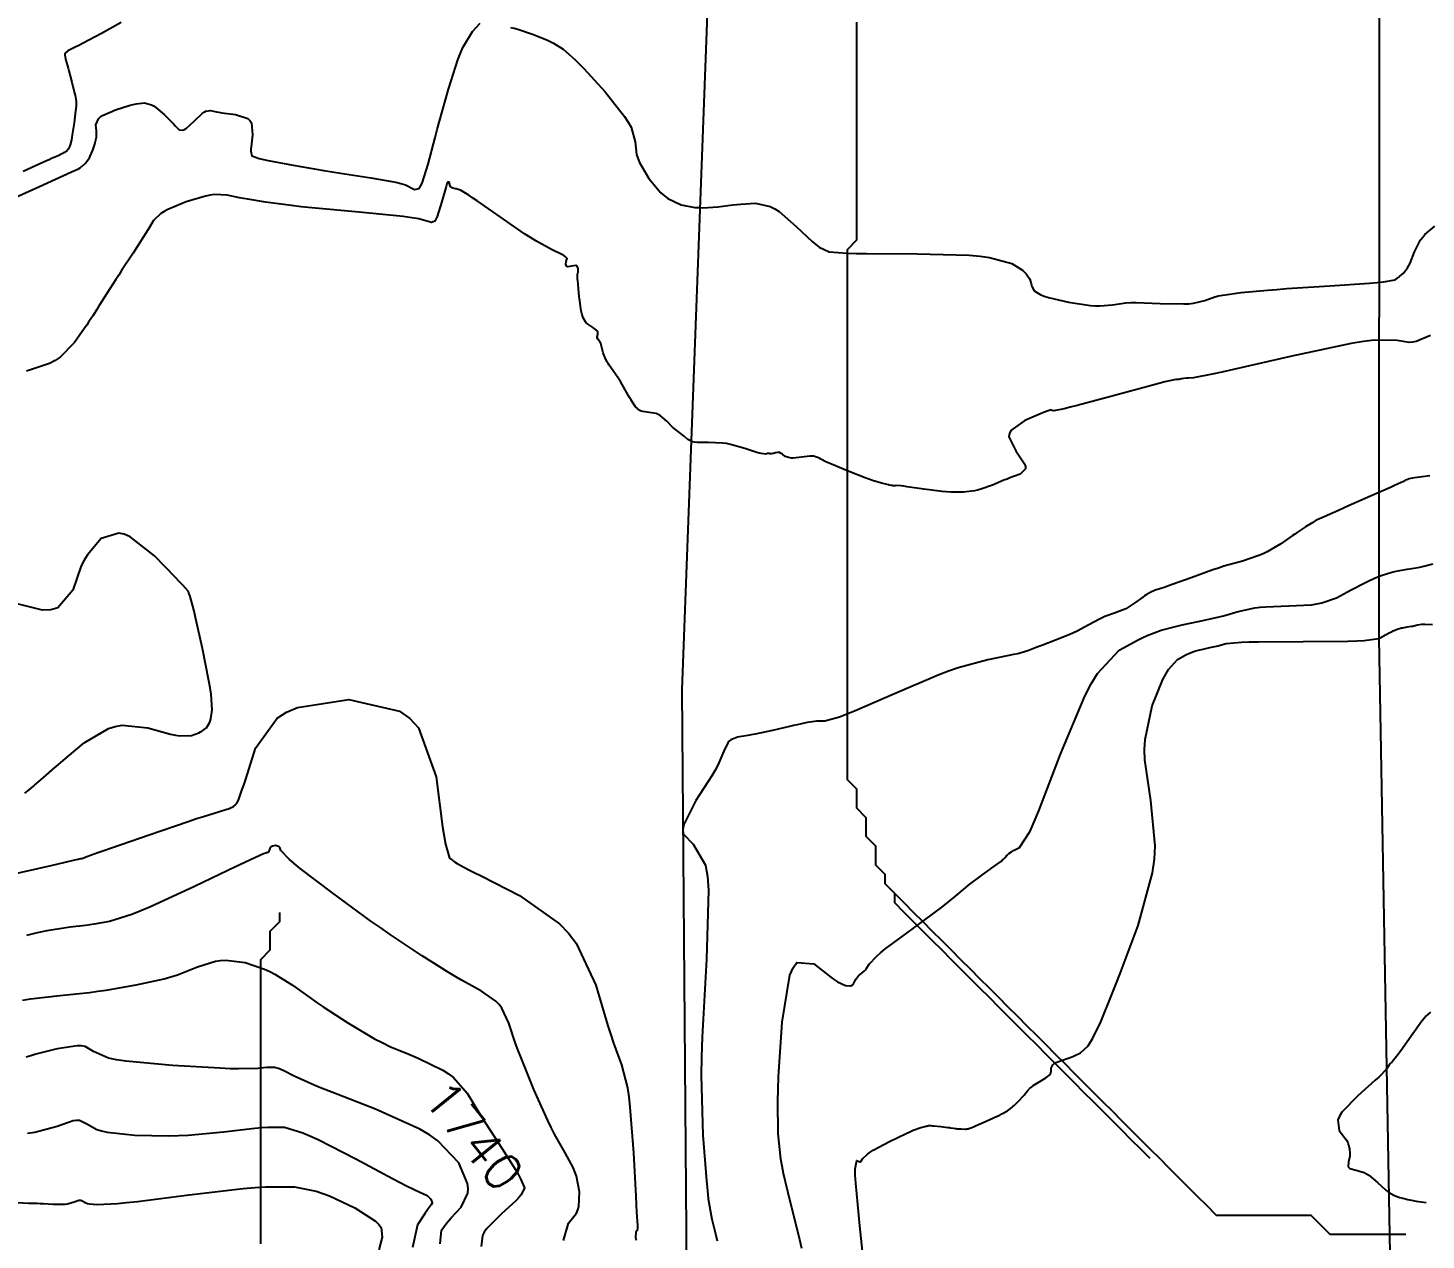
# Model space of a CAD drawing. Header units: metres. Extents: x 837475 to 838479, y 1189012 to 1191015.
# Drawn here: x 838094.4 to 838242, y 1190539.4 to 1190667.3 of the extents above; entities that cross this region are included whole.
import ezdxf

# ---------------------------------------------------------------- set-up
doc = ezdxf.new("R2010")
doc.units = ezdxf.units.M
doc.header["$LTSCALE"] = 0.3
for name, color, linetype in [('CORREDORVIA', 70, 'Continuous'), ('COTAS 10', 1, 'Continuous'), ('COTAS INT', 252, 'Continuous'), ('DRENAJE', 5, 'Continuous'), ('VIA1', 50, 'Continuous'), ('VIA2', 121, 'Continuous')]:
    doc.layers.add(name, color=color, linetype=linetype)
doc.styles.get("Standard").update_dxf_attribs({"font": 'simplex.shx'})
doc.dimstyles.get("Standard").update_dxf_attribs({"dimtxt": 0.18, "dimasz": 0.18, "dimexe": 0.18, "dimexo": 0.0625, "dimgap": 0.09, "dimtad": 0, "dimtih": 1, "dimtoh": 1, "dimdec": 4, "dimzin": 0, "dimdsep": 46, "dimtxsty": 'Standard', "dimcen": 0.09, "dimadec": 0, "dimazin": 0, "dimtfac": 1, "dimtdec": 4, "dimtofl": 0, "dimtmove": 0, "dimatfit": 3, "dimfxl": 1, "dimtolj": 1, "dimtzin": 0, "dimarcsym": 0})

# ---------------------------------------------------------------- blocks, each defined once
blk = doc.blocks.new('*D11')
at = {"layer": 'Defpoints', "color": 0, "transparency": 16777216}
for p in [(838417.91, 1190732.51), (837798.03, 1190660.17), (838416.86, 1190652.1)]:
    blk.add_point(p, dxfattribs=at)
at = {"layer": 'VIA2', "color": 0, "lineweight": -2, "transparency": 16777216}
for p, q in [((837798.03, 1190660.23), (837799.08, 1190740.75)), ((837799.26, 1190740.57), (838107.81, 1190736.55)), ((838417.73, 1190732.51), (838109.19, 1190736.53)), ((838416.86, 1190652.17), (838417.91, 1190732.69))]:
    blk.add_line(p, q, dxfattribs=at)
at = {"layer": 'VIA2', "color": 0, "transparency": 16777216}
for points in [[(837799.26, 1190740.6), (837799.26, 1190740.54), (837799.08, 1190740.57)], [(838417.73, 1190732.54), (838417.73, 1190732.48), (838417.91, 1190732.51)]]:
    blk.add_solid(points, dxfattribs=at)
at = {"layer": 'VIA2', "color": 0, "transparency": 16777216, "insert": (838108.5, 1190736.54), "char_height": 0.18, "attachment_point": 5}
blk.add_mtext('\\A1;618.8807', dxfattribs=at)

msp = doc.modelspace()

# ---------------------------------------------------------------- linework, layer by layer
at = {"layer": 'CORREDORVIA'}
msp.add_lwpolyline([(837910.67578, 1191000.96488), (838157.033, 1190996.193), (838237.174, 1190821.339), (838237.001, 1190602.875), (838240.0305, 1190437.1985), (838223.5365, 1190366.2715), (838212.196, 1190288.9195), (838227.642, 1189916.876), (838080.482, 1189451.8445), (837860.4834, 1189307.12351), (837593.19071, 1189234.39948), (837744.4868, 1189686.6093), (837750.277, 1189933.973), (837710.4905, 1190057.959), (837731.595, 1190134.414), (837885.383, 1190229.429), (837983.18356, 1190344.11971), (837817.55386, 1190502.18733), (837798.03286, 1190660.16958), (837963.57418, 1190795.98182)], close=True, dxfattribs=at)
at = {"layer": 'COTAS 10'}
for points in [[(838104.191, 1190667.904), (838102.143, 1190666.728), (838100.136, 1190665.667), (838099.719, 1190665.451), (838099.362, 1190665.269), (838098.574, 1190664.893), (838098.294, 1190664.663), (838098.257, 1190664.573), (838098.238, 1190664.472), (838098.317, 1190664.01), (838098.541, 1190663.313), (838098.613, 1190663.062), (838098.69, 1190662.787), (838099.004, 1190661.587), (838099.283, 1190660.444), (838099.339, 1190660.205), (838099.384, 1190659.999), (838099.468, 1190659.537), (838099.445, 1190659.046), (838099.422, 1190658.822), (838099.393, 1190658.56), (838099.23, 1190657.295), (838099.042, 1190656.017), (838098.997, 1190655.747), (838098.955, 1190655.512), (838098.83, 1190654.967), (838098.711, 1190654.685), (838098.673, 1190654.616), (838098.633, 1190654.552), (838098.469, 1190654.356), (838098.221, 1190654.173), (838098.127, 1190654.117), (838098.022, 1190654.059), (838097.552, 1190653.831), (838096.854, 1190653.519), (838096.606, 1190653.407), (838096.334, 1190653.285), (838095.152, 1190652.754), (838093.843, 1190652.17)], [(838182.812, 1190535.19), (838182.196, 1190540.874), (838181.772, 1190545.38), (838181.723, 1190546.217), (838181.703, 1190546.876), (838181.875, 1190547.774), (838182.192, 1190547.638), (838182.263, 1190547.646), (838182.327, 1190547.673), (838182.497, 1190547.933), (838183.006, 1190548.45), (838183.283, 1190548.639), (838183.619, 1190548.847), (838185.324, 1190549.766), (838187.106, 1190550.632), (838187.489, 1190550.808), (838187.825, 1190550.956), (838188.643, 1190551.257), (838189.076, 1190551.359), (838189.169, 1190551.381), (838189.25, 1190551.401), (838189.447, 1190551.448), (838189.72, 1190551.452), (838189.85, 1190551.444), (838190.003, 1190551.433), (838190.749, 1190551.357), (838191.502, 1190551.269), (838191.658, 1190551.248), (838191.792, 1190551.23), (838192.09, 1190551.178), (838192.309, 1190551.144), (838192.393, 1190551.135), (838192.488, 1190551.128), (838192.919, 1190551.106), (838193.324, 1190551.095), (838193.403, 1190551.095), (838193.467, 1190551.096), (838193.582, 1190551.107), (838193.613, 1190551.123), (838193.625, 1190551.127), (838193.639, 1190551.131), (838193.702, 1190551.141), (838194.028, 1190551.264), (838194.208, 1190551.338), (838194.428, 1190551.431), (838195.543, 1190551.909), (838196.725, 1190552.442), (838196.985, 1190552.568), (838197.217, 1190552.685), (838197.813, 1190553.03), (838198.24, 1190553.361), (838198.366, 1190553.47), (838198.495, 1190553.586), (838198.988, 1190554.066), (838199.442, 1190554.549), (838199.547, 1190554.667), (838199.642, 1190554.779), (838199.912, 1190555.125), (838200.237, 1190555.46), (838200.368, 1190555.564), (838200.517, 1190555.674), (838201.201, 1190556.11), (838201.859, 1190556.508), (838201.99, 1190556.593), (838202.1, 1190556.666), (838202.316, 1190556.84), (838202.375, 1190557.003), (838202.387, 1190557.071), (838202.396, 1190557.147), (838202.413, 1190557.502), (838202.58, 1190557.884), (838202.685, 1190557.977), (838202.814, 1190558.065), (838203.491, 1190558.336), (838204.314, 1190558.604), (838204.535, 1190558.689), (838204.754, 1190558.779), (838205.52, 1190559.145), (838206.303, 1190559.888), (838206.533, 1190560.216), (838206.767, 1190560.597), (838207.658, 1190562.414), (838208.825, 1190565.29), (838209.234, 1190566.338), (838209.679, 1190567.496), (838211.596, 1190572.588), (838213.115, 1190578.14), (838213.31, 1190579.589), (838213.407, 1190580.998), (838212.942, 1190585.767), (838212.291, 1190590.048), (838212.27, 1190591.15), (838212.319, 1190592.217), (838213.072, 1190595.767), (838214.215, 1190598.535), (838214.51, 1190599.108), (838214.795, 1190599.597), (838215.748, 1190600.664), (838216.569, 1190601.112), (838216.771, 1190601.211), (838216.962, 1190601.298), (838217.56, 1190601.524), (838218.126, 1190601.676), (838218.296, 1190601.717), (838218.473, 1190601.759), (838219.161, 1190601.905), (838219.868, 1190602.058), (838220.057, 1190602.104), (838220.242, 1190602.151), (838220.887, 1190602.334), (838222.513, 1190602.484), (838223.317, 1190602.511), (838224.276, 1190602.531), (838229.017, 1190602.551), (838233.736, 1190602.588), (838234.68, 1190602.619), (838235.467, 1190602.658), (838237.001, 1190602.875), (838237.478, 1190603.132), (838237.599, 1190603.196), (838237.715, 1190603.257), (838238.095, 1190603.454), (838238.437, 1190603.622), (838238.53, 1190603.664), (838238.622, 1190603.705), (838238.948, 1190603.838), (838239.303, 1190603.951), (838239.414, 1190603.978), (838239.531, 1190604.004), (838239.997, 1190604.084), (838240.469, 1190604.162), (838240.589, 1190604.187), (838240.704, 1190604.213), (838241.083, 1190604.317), (838241.537, 1190604.388), (838241.7, 1190604.393), (838241.879, 1190604.392), (838242.661, 1190604.332)], [(838093.796, 1190564.71), (838094.637, 1190564.842), (838097.719, 1190565.194), (838100.856, 1190565.517), (838101.731, 1190565.631), (838102.608, 1190565.756), (838105.798, 1190566.296), (838108.738, 1190566.961), (838109.458, 1190567.164), (838110.137, 1190567.376), (838112.25, 1190568.209), (838114.148, 1190568.818), (838114.692, 1190568.888), (838115.244, 1190568.915), (838117.303, 1190568.658), (838119.353, 1190567.967), (838119.898, 1190567.72), (838120.433, 1190567.45), (838122.288, 1190566.275), (838124.275, 1190564.854), (838124.894, 1190564.429), (838125.543, 1190563.989), (838128.137, 1190562.288), (838130.97, 1190560.627), (838131.771, 1190560.213), (838132.578, 1190559.819), (838134.572, 1190558.978), (838135.549, 1190558.564), (838138.179, 1190557.315), (838138.771, 1190556.924), (838139.303, 1190556.515), (838140.731, 1190554.876), (838141.926, 1190552.916), (838142.312, 1190552.304), (838142.72, 1190551.661), (838144.392, 1190549.09), (838145.869, 1190546.762), (838146.156, 1190546.273), (838146.389, 1190545.851), (838146.787, 1190544.888), (838146.442, 1190544.143), (838146.207, 1190543.859), (838145.91, 1190543.541), (838144.334, 1190542.109), (838142.808, 1190540.581), (838142.544, 1190540.201), (838142.348, 1190539.84), (838142.213, 1190538.694)]]:
    msp.add_lwpolyline(points, dxfattribs=at)
at = {"layer": 'COTAS INT'}
for points in [[(838093.065, 1190649.462), (838095.58, 1190650.591), (838098.963, 1190652.111), (838099.681, 1190652.434), (838099.88, 1190652.563), (838099.953, 1190652.621), (838100.034, 1190652.689), (838100.391, 1190653.013), (838100.766, 1190653.464), (838100.858, 1190653.612), (838100.946, 1190653.769), (838101.219, 1190654.418), (838101.423, 1190655.059), (838101.466, 1190655.211), (838101.503, 1190655.352), (838101.588, 1190655.771), (838101.609, 1190656.182), (838101.605, 1190656.318), (838101.596, 1190656.463), (838101.53, 1190657.069), (838101.794, 1190657.722), (838101.993, 1190657.898), (838102.246, 1190658.071), (838103.617, 1190658.677), (838105.137, 1190659.147), (838105.484, 1190659.235), (838105.8, 1190659.304), (838106.676, 1190659.4), (838107.402, 1190659.196), (838107.623, 1190659.076), (838107.854, 1190658.928), (838108.759, 1190658.165), (838109.583, 1190657.345), (838109.763, 1190657.162), (838109.922, 1190656.998), (838110.319, 1190656.562), (838110.719, 1190656.515), (838110.879, 1190656.595), (838111.061, 1190656.716), (838111.899, 1190657.489), (838112.759, 1190658.293), (838112.956, 1190658.433), (838113.134, 1190658.538), (838113.627, 1190658.615), (838114.259, 1190658.455), (838114.525, 1190658.41), (838114.83, 1190658.364), (838116.259, 1190658.193), (838117.564, 1190657.757), (838117.791, 1190657.543), (838117.959, 1190657.289), (838118.083, 1190656.038), (838117.914, 1190654.777), (838117.899, 1190654.517), (838117.897, 1190654.296), (838118.003, 1190653.822), (838118.791, 1190653.534), (838119.218, 1190653.431), (838119.737, 1190653.317), (838122.369, 1190652.82), (838125.587, 1190652.275), (838126.476, 1190652.131), (838127.364, 1190651.99), (838130.561, 1190651.505), (838133.21, 1190651.031), (838133.753, 1190650.896), (838134.213, 1190650.759), (838135.183, 1190650.254), (838135.663, 1190650.353), (838135.815, 1190650.598), (838135.973, 1190650.936), (838136.613, 1190652.942), (838137.361, 1190655.748), (838137.588, 1190656.59), (838137.825, 1190657.461), (838138.752, 1190660.844), (838139.743, 1190663.947), (838140.02, 1190664.642), (838140.297, 1190665.265), (838141.306, 1190666.92), (838142.13, 1190667.819)], [(838145.326, 1190667.375), (838145.7, 1190667.284), (838146.09, 1190667.178), (838147.635, 1190666.666), (838149.138, 1190666.051), (838149.501, 1190665.879), (838149.841, 1190665.706), (838150.878, 1190665.076), (838152.099, 1190663.998), (838152.554, 1190663.542), (838153.06, 1190663.017), (838155.313, 1190660.556), (838157.369, 1190657.981), (838157.752, 1190657.385), (838158.054, 1190656.84), (838158.47, 1190655.295), (838158.624, 1190653.965), (838158.761, 1190653.555), (838158.94, 1190653.128), (838159.924, 1190651.434), (838161.208, 1190649.904), (838161.575, 1190649.579), (838161.947, 1190649.298), (838163.332, 1190648.639), (838164.787, 1190648.378), (838165.204, 1190648.348), (838165.626, 1190648.336), (838167.2, 1190648.446), (838168.791, 1190648.639), (838169.224, 1190648.681), (838169.653, 1190648.717), (838171.176, 1190648.804), (838172.753, 1190648.463), (838173.216, 1190648.229), (838173.69, 1190647.934), (838175.499, 1190646.368), (838177.174, 1190644.761), (838177.565, 1190644.44), (838177.923, 1190644.175), (838178.952, 1190643.665), (838180.88, 1190643.54), (838181.805, 1190643.516), (838182.899, 1190643.497), (838188.267, 1190643.467), (838193.739, 1190643.313), (838194.9, 1190643.216), (838195.907, 1190643.095), (838198.267, 1190642.464), (838199.38, 1190641.73), (838199.602, 1190641.546), (838199.787, 1190641.369), (838200.143, 1190640.797), (838200.283, 1190640.295), (838200.332, 1190640.161), (838200.385, 1190640.031), (838200.612, 1190639.581), (838201.326, 1190639.134), (838201.686, 1190639.005), (838202.116, 1190638.874), (838204.255, 1190638.381), (838206.548, 1190638.029), (838207.075, 1190637.987), (838207.555, 1190637.968), (838208.9, 1190638.098), (838210.304, 1190638.294), (838210.822, 1190638.316), (838211.395, 1190638.325), (838213.933, 1190638.241), (838216.419, 1190638.183), (838216.961, 1190638.208), (838217.439, 1190638.25), (838218.635, 1190638.548), (838219.698, 1190638.929), (838220.093, 1190639.023), (838220.53, 1190639.111), (838222.471, 1190639.391), (838225.261, 1190639.648), (838226.234, 1190639.723), (838227.294, 1190639.8), (838231.846, 1190640.093), (838236.015, 1190640.373), (838236.833, 1190640.442), (838237.505, 1190640.508), (838238.72, 1190640.715), (838239.017, 1190640.936), (838239.111, 1190641.01), (838239.209, 1190641.09), (838239.608, 1190641.424), (838240.052, 1190641.994), (838240.18, 1190642.222), (838240.309, 1190642.48), (838240.795, 1190643.667), (838241.423, 1190644.931), (838241.642, 1190645.237), (838241.881, 1190645.524), (838242.908, 1190646.406)], [(838242.474, 1190634.838), (838240.967, 1190634.216), (838240.578, 1190634.138), (838240.201, 1190634.101), (838238.941, 1190634.309), (838236.518, 1190634.346), (838235.408, 1190634.202), (838234.107, 1190633.991), (838227.821, 1190632.67), (838221.648, 1190631.249), (838220.418, 1190630.975), (838219.396, 1190630.753), (838217.437, 1190630.38), (838216.911, 1190630.346), (838216.792, 1190630.338), (838216.686, 1190630.33), (838216.398, 1190630.304), (838216.213, 1190630.278), (838216.172, 1190630.269), (838216.134, 1190630.26), (838216.033, 1190630.224), (838215.92, 1190630.196), (838215.874, 1190630.192), (838215.823, 1190630.189), (838215.586, 1190630.195), (838214.421, 1190629.949), (838213.784, 1190629.788), (838213.011, 1190629.587), (838209.081, 1190628.527), (838205.171, 1190627.47), (838204.409, 1190627.271), (838203.786, 1190627.113), (838202.697, 1190626.882), (838202.545, 1190626.921), (838202.514, 1190626.933), (838202.487, 1190626.945), (838202.427, 1190626.993), (838201.979, 1190626.855), (838201.707, 1190626.75), (838201.371, 1190626.615), (838199.623, 1190625.889), (838198.159, 1190624.839), (838198.001, 1190624.501), (838197.951, 1190624.142), (838198.664, 1190622.675), (838199.598, 1190621.321), (838199.687, 1190621.033), (838199.702, 1190620.784), (838199.144, 1190620.198), (838198.063, 1190619.819), (838197.748, 1190619.699), (838197.426, 1190619.574), (838196.21, 1190619.066), (838194.974, 1190618.615), (838194.639, 1190618.525), (838194.308, 1190618.45), (838193.142, 1190618.302), (838191.803, 1190618.323), (838191.364, 1190618.355), (838190.895, 1190618.397), (838188.951, 1190618.642), (838187.207, 1190618.891), (838186.863, 1190618.936), (838186.58, 1190618.971), (838186.06, 1190619.013), (838185.934, 1190618.994), (838185.9, 1190618.991), (838185.865, 1190618.989), (838185.743, 1190618.992), (838185.633, 1190619.003), (838185.606, 1190619.006), (838185.582, 1190619.01), (838185.508, 1190619.025), (838185.317, 1190619.07), (838185.219, 1190619.092), (838185.101, 1190619.118), (838184.51, 1190619.249), (838183.528, 1190619.541), (838183.163, 1190619.669), (838182.759, 1190619.818), (838180.961, 1190620.527), (838179.226, 1190621.255), (838178.861, 1190621.416), (838178.546, 1190621.56), (838177.824, 1190621.932), (838177.311, 1190622.101), (838177.127, 1190622.116), (838176.926, 1190622.118), (838176.048, 1190622.01), (838175.18, 1190621.903), (838174.984, 1190621.905), (838174.808, 1190621.921), (838174.332, 1190622.092), (838174.028, 1190622.312), (838173.959, 1190622.358), (838173.897, 1190622.397), (838173.731, 1190622.488), (838173.59, 1190622.515), (838173.544, 1190622.514), (838173.495, 1190622.51), (838173.292, 1190622.466), (838173.091, 1190622.412), (838173.042, 1190622.401), (838172.996, 1190622.391), (838172.855, 1190622.372), (838172.745, 1190622.371), (838172.719, 1190622.373), (838172.694, 1190622.376), (838172.62, 1190622.397), (838172.528, 1190622.405), (838172.493, 1190622.4), (838172.453, 1190622.392), (838172.272, 1190622.338), (838171.803, 1190622.384), (838171.582, 1190622.44), (838171.321, 1190622.514), (838170.048, 1190622.937), (838168.533, 1190623.361), (838168.119, 1190623.436), (838167.707, 1190623.493), (838166.241, 1190623.547), (838165.02, 1190623.554), (838164.763, 1190623.582), (838164.541, 1190623.622), (838164.032, 1190623.858), (838163.732, 1190624.155), (838163.641, 1190624.234), (838163.547, 1190624.31), (838163.181, 1190624.571), (838162.735, 1190624.914), (838162.591, 1190625.043), (838162.438, 1190625.186), (838161.812, 1190625.822), (838161.113, 1190626.407), (838160.914, 1190626.517), (838160.712, 1190626.605), (838159.963, 1190626.734), (838159.276, 1190626.816), (838159.113, 1190626.874), (838158.961, 1190626.947), (838158.515, 1190627.338), (838158.123, 1190627.91), (838158.007, 1190628.098), (838157.888, 1190628.298), (838157.429, 1190629.127), (838156.943, 1190629.988), (838156.806, 1190630.209), (838156.668, 1190630.422), (838156.164, 1190631.129), (838155.72, 1190631.736), (838155.621, 1190631.887), (838155.532, 1190632.03), (838155.296, 1190632.484), (838155.14, 1190632.902), (838155.102, 1190633.022), (838155.066, 1190633.144), (838154.954, 1190633.6), (838154.839, 1190634.011), (838154.801, 1190634.103), (838154.76, 1190634.186), (838154.589, 1190634.412), (838154.467, 1190634.596), (838154.457, 1190634.654), (838154.457, 1190634.714), (838154.543, 1190634.955), (838154.546, 1190635.23), (838154.494, 1190635.311), (838154.419, 1190635.395), (838153.958, 1190635.715), (838153.437, 1190636.074), (838153.324, 1190636.181), (838153.225, 1190636.292), (838152.98, 1190636.723), (838152.842, 1190637.185), (838152.81, 1190637.316), (838152.78, 1190637.448), (838152.697, 1190637.937), (838152.624, 1190638.529), (838152.602, 1190638.726), (838152.579, 1190638.938), (838152.486, 1190639.825), (838152.414, 1190640.643), (838152.404, 1190640.812), (838152.397, 1190640.955), (838152.409, 1190641.262), (838152.44, 1190641.448), (838152.445, 1190641.515), (838152.45, 1190641.587), (838152.455, 1190641.905), (838152.349, 1190642.164), (838152.284, 1190642.201), (838152.202, 1190642.223), (838151.775, 1190642.173), (838151.357, 1190642.114), (838151.281, 1190642.13), (838151.223, 1190642.159), (838151.155, 1190642.382), (838151.205, 1190642.662), (838151.221, 1190642.728), (838151.238, 1190642.789), (838151.306, 1190642.967), (838151.098, 1190643.205), (838150.941, 1190643.303), (838150.741, 1190643.415), (838149.657, 1190643.937), (838147.992, 1190644.836), (838147.424, 1190645.186), (838146.811, 1190645.579), (838144.211, 1190647.363), (838141.806, 1190649.054), (838141.316, 1190649.389), (838140.901, 1190649.665), (838140.034, 1190650.181), (838139.687, 1190650.296), (838139.599, 1190650.32), (838139.515, 1190650.34), (838139.242, 1190650.385), (838139.029, 1190650.5), (838138.983, 1190650.564), (838138.943, 1190650.643), (838138.843, 1190651.043), (838138.685, 1190651.031), (838138.607, 1190650.849), (838138.515, 1190650.59), (838138.06, 1190649.008), (838137.561, 1190647.398), (838137.441, 1190647.121), (838137.328, 1190646.917), (838136.987, 1190646.788), (838135.635, 1190647.166), (838134.885, 1190647.281), (838133.973, 1190647.4), (838129.322, 1190647.868), (838124.331, 1190648.332), (838123.203, 1190648.448), (838122.187, 1190648.559), (838119.437, 1190648.916), (838117.583, 1190649.227), (838117.132, 1190649.309), (838116.708, 1190649.39), (838115.4, 1190649.667), (838114.045, 1190649.72), (838113.591, 1190649.66), (838113.102, 1190649.568), (838111.051, 1190648.962), (838109.141, 1190648.163), (838108.742, 1190647.948), (838108.398, 1190647.736), (838107.622, 1190646.992), (838107.039, 1190646.022), (838106.817, 1190645.668), (838106.569, 1190645.276), (838105.454, 1190643.55), (838104.249, 1190641.7), (838103.944, 1190641.23), (838103.652, 1190640.778), (838102.7, 1190639.299), (838101.947, 1190638.114), (838101.779, 1190637.848), (838101.629, 1190637.608), (838101.236, 1190636.964), (838100.769, 1190636.241), (838100.572, 1190635.95), (838100.346, 1190635.621), (838099.288, 1190634.107), (838097.75, 1190632.566), (838097.222, 1190632.22), (838096.649, 1190631.908), (838094.212, 1190631.073)], [(838242.412, 1190620.028), (838241.042, 1190619.856), (838240.777, 1190619.82), (838240.561, 1190619.79), (838240.194, 1190619.721), (838240.134, 1190619.683), (838240.111, 1190619.672), (838240.086, 1190619.661), (838239.973, 1190619.617), (838239.841, 1190619.564), (838239.804, 1190619.547), (838239.766, 1190619.529), (838239.625, 1190619.456), (838239, 1190619.166), (838238.656, 1190619.011), (838238.239, 1190618.823), (838236.115, 1190617.877), (838233.819, 1190616.859), (838233.292, 1190616.627), (838232.813, 1190616.416), (838231.476, 1190615.833), (838230.511, 1190615.383), (838230.266, 1190615.255), (838230.031, 1190615.127), (838229.261, 1190614.652), (838228.431, 1190614.081), (838228.158, 1190613.892), (838227.866, 1190613.689), (838226.658, 1190612.845), (838225.227, 1190612.002), (838224.795, 1190611.8), (838224.348, 1190611.612), (838222.607, 1190611.048), (838220.654, 1190610.489), (838220.074, 1190610.305), (838219.478, 1190610.108), (838217.18, 1190609.289), (838215.195, 1190608.557), (838214.795, 1190608.414), (838214.46, 1190608.296), (838213.791, 1190608.09), (838213.512, 1190608.018), (838213.422, 1190607.987), (838213.328, 1190607.95), (838212.942, 1190607.773), (838212.444, 1190607.48), (838212.279, 1190607.37), (838212.102, 1190607.248), (838211.365, 1190606.699), (838210.522, 1190606.137), (838210.278, 1190606.006), (838210.03, 1190605.885), (838209.096, 1190605.535), (838208.094, 1190605.176), (838207.803, 1190605.05), (838207.507, 1190604.911), (838206.387, 1190604.313), (838205.142, 1190603.652), (838204.766, 1190603.474), (838204.378, 1190603.298), (838202.864, 1190602.679), (838201.442, 1190602.141), (838201.112, 1190602.016), (838200.809, 1190601.901), (838199.943, 1190601.572), (838198.875, 1190601.266), (838198.445, 1190601.166), (838197.957, 1190601.059), (838195.709, 1190600.619), (838192.599, 1190599.775), (838191.567, 1190599.415), (838190.462, 1190599), (838185.854, 1190597.042), (838181.633, 1190595.187), (838180.771, 1190594.837), (838180.043, 1190594.558), (838178.521, 1190594.139), (838177.835, 1190594.143), (838177.634, 1190594.13), (838177.427, 1190594.111), (838176.64, 1190593.991), (838175.579, 1190593.769), (838175.2, 1190593.685), (838174.784, 1190593.591), (838172.973, 1190593.171), (838171.161, 1190592.768), (838170.744, 1190592.684), (838170.364, 1190592.613), (838169.297, 1190592.457), (838168.572, 1190592.184), (838168.407, 1190592.038), (838168.259, 1190591.861), (838167.853, 1190590.972), (838167.213, 1190589.511), (838166.917, 1190588.975), (838166.569, 1190588.382), (838164.883, 1190585.764), (838163.61, 1190583.239), (838163.523, 1190582.704), (838163.55, 1190582.241), (838164.606, 1190581.162), (838165.922, 1190578.929), (838166.113, 1190577.739), (838166.229, 1190576.3), (838166.023, 1190569.039), (838165.539, 1190560.785), (838165.479, 1190558.721), (838165.453, 1190556.753), (838165.626, 1190550.446), (838166.003, 1190545.632), (838166.105, 1190544.606), (838166.206, 1190543.713), (838166.561, 1190541.596), (838166.988, 1190539.906), (838167.134, 1190539.282)], [(838094.015, 1190586.555), (838094.475, 1190586.891), (838094.931, 1190587.284), (838095.09, 1190587.421), (838095.262, 1190587.571), (838096.002, 1190588.212), (838097.164, 1190589.208), (838097.603, 1190589.58), (838098.093, 1190589.995), (838100.288, 1190591.842), (838102.859, 1190593.375), (838103.585, 1190593.591), (838104.319, 1190593.718), (838107.023, 1190593.423), (838109.4, 1190592.765), (838109.928, 1190592.662), (838110.399, 1190592.594), (838111.63, 1190592.635), (838112.397, 1190592.922), (838112.575, 1190593.008), (838112.739, 1190593.098), (838113.209, 1190593.449), (838113.528, 1190593.965), (838113.596, 1190594.159), (838113.656, 1190594.375), (838113.799, 1190595.34), (838113.697, 1190597.01), (838113.602, 1190597.671), (838113.478, 1190598.417), (838112.787, 1190601.829), (838112.054, 1190605.086), (838111.903, 1190605.736), (838111.775, 1190606.276), (838111.499, 1190607.316), (838111.389, 1190607.598), (838111.365, 1190607.66), (838111.344, 1190607.716), (838111.291, 1190607.859), (838110.72, 1190608.495), (838110.373, 1190608.86), (838109.944, 1190609.308), (838107.709, 1190611.61), (838105.161, 1190613.612), (838104.534, 1190613.871), (838103.942, 1190614.002), (838102.086, 1190613.407), (838100.636, 1190611.703), (838100.3, 1190611.134), (838099.991, 1190610.524), (838099.113, 1190607.972), (838097.529, 1190606.096), (838096.776, 1190605.911), (838095.887, 1190605.872), (838091.539, 1190606.941)], [(838176.088, 1190538.477), (838175.765, 1190539.848), (838174.813, 1190543.603), (838174.146, 1190546.395), (838174.004, 1190547.157), (838173.879, 1190547.915), (838173.58, 1190550.612), (838173.536, 1190554.04), (838173.571, 1190555.259), (838173.628, 1190556.594), (838174.005, 1190562.387), (838174.829, 1190567.318), (838175.167, 1190568.11), (838175.553, 1190568.653), (838177.341, 1190568.541), (838179.134, 1190567.131), (838179.522, 1190566.856), (838179.864, 1190566.63), (838180.705, 1190566.231), (838181.155, 1190566.206), (838181.249, 1190566.216), (838181.329, 1190566.235), (838181.51, 1190566.365), (838181.617, 1190566.564), (838181.651, 1190566.627), (838181.686, 1190566.692), (838181.831, 1190566.954), (838182.014, 1190567.214), (838182.075, 1190567.278), (838182.139, 1190567.34), (838182.408, 1190567.534), (838182.706, 1190567.785), (838182.789, 1190567.882), (838182.873, 1190567.991), (838183.18, 1190568.485), (838183.987, 1190569.343), (838184.387, 1190569.682), (838184.863, 1190570.066), (838187.219, 1190571.817), (838189.738, 1190573.65), (838190.316, 1190574.085), (838190.843, 1190574.488), (838192.319, 1190575.682), (838193.41, 1190576.601), (838193.695, 1190576.831), (838193.972, 1190577.051), (838194.911, 1190577.757), (838195.729, 1190578.342), (838195.929, 1190578.486), (838196.119, 1190578.622), (838196.709, 1190579.046), (838197.153, 1190579.382), (838197.25, 1190579.462), (838197.336, 1190579.537), (838197.553, 1190579.761), (838197.699, 1190579.937), (838197.74, 1190579.982), (838197.782, 1190580.026), (838197.936, 1190580.169), (838198.205, 1190580.348), (838198.319, 1190580.415), (838198.45, 1190580.488), (838199.068, 1190580.814), (838200.176, 1190582.548), (838200.617, 1190583.51), (838201.115, 1190584.68), (838203.398, 1190590.645), (838205.967, 1190596.786), (838206.645, 1190598.068), (838207.309, 1190599.167), (838209.587, 1190601.626), (838211.596, 1190602.723), (838212.091, 1190602.965), (838212.558, 1190603.18), (838214.023, 1190603.733), (838215.409, 1190604.105), (838215.827, 1190604.206), (838216.26, 1190604.307), (838217.945, 1190604.665), (838219.677, 1190605.042), (838220.139, 1190605.154), (838220.594, 1190605.269), (838222.171, 1190605.716), (838223.92, 1190606.092), (838224.482, 1190606.163), (838225.078, 1190606.219), (838227.513, 1190606.303), (838229.897, 1190606.43), (838230.461, 1190606.513), (838230.984, 1190606.617), (838232.524, 1190607.167), (838233.714, 1190607.806), (838234.015, 1190607.966), (838234.305, 1190608.118), (838235.251, 1190608.61), (838236.105, 1190609.027), (838236.336, 1190609.133), (838236.566, 1190609.234), (838237.377, 1190609.568), (838238.263, 1190609.848), (838238.54, 1190609.916), (838238.83, 1190609.981), (838239.992, 1190610.18), (838241.168, 1190610.375), (838241.467, 1190610.436), (838241.755, 1190610.501), (838242.699, 1190610.761)], [(838089.87, 1190577.374), (838095.401, 1190578.6), (838096.502, 1190578.846), (838097.417, 1190579.051), (838099.167, 1190579.454), (838099.61, 1190579.567), (838099.701, 1190579.589), (838099.779, 1190579.607), (838099.944, 1190579.639), (838100.021, 1190579.647), (838100.042, 1190579.65), (838100.064, 1190579.653), (838100.141, 1190579.666), (838100.255, 1190579.702), (838100.298, 1190579.719), (838100.347, 1190579.74), (838100.569, 1190579.842), (838101.737, 1190580.273), (838102.382, 1190580.5), (838103.167, 1190580.775), (838107.166, 1190582.159), (838111.291, 1190583.565), (838112.155, 1190583.853), (838112.9, 1190584.097), (838114.587, 1190584.615), (838115.362, 1190584.837), (838115.532, 1190584.894), (838115.682, 1190584.95), (838116.061, 1190585.14), (838116.295, 1190585.349), (838116.353, 1190585.419), (838116.408, 1190585.493), (838116.586, 1190585.799), (838116.96, 1190586.845), (838117.14, 1190587.384), (838117.352, 1190588.033), (838118.395, 1190591.276), (838120.672, 1190594.469), (838121.663, 1190595.084), (838122.81, 1190595.583), (838128.256, 1190596.417), (838133.603, 1190595.211), (838134.689, 1190594.424), (838135.603, 1190593.441), (838137.477, 1190588.256), (838138.153, 1190583.005), (838138.312, 1190581.981), (838138.459, 1190581.143), (838138.889, 1190579.668), (838139.221, 1190579.426), (838139.307, 1190579.365), (838139.39, 1190579.308), (838139.668, 1190579.122), (838140.84, 1190578.501), (838141.486, 1190578.168), (838142.273, 1190577.766), (838146.278, 1190575.732), (838150.505, 1190572.769), (838151.432, 1190571.78), (838152.253, 1190570.719), (838154.34, 1190566.278), (838155.602, 1190561.997), (838155.904, 1190561.036), (838156.186, 1190560.172), (838157.03, 1190557.865), (838157.657, 1190555.424), (838157.801, 1190554.476), (838157.933, 1190553.41), (838158.306, 1190548.578), (838158.547, 1190543.994), (838158.596, 1190543.085), (838158.638, 1190542.331), (838158.727, 1190540.909), (838158.723, 1190540.553), (838158.706, 1190540.472), (838158.683, 1190540.399), (838158.543, 1190540.196), (838158.526, 1190539.648), (838158.579, 1190539.356)], [(838150.91, 1190539.317), (838151.439, 1190541.153), (838152.273, 1190542.209), (838152.418, 1190542.556), (838152.526, 1190542.927), (838152.604, 1190544.461), (838152.271, 1190546.121), (838152.12, 1190546.571), (838151.944, 1190547.016), (838151.093, 1190548.588), (838149.967, 1190550.553), (838149.617, 1190551.246), (838149.251, 1190552.004), (838147.79, 1190555.279), (838146.431, 1190558.598), (838146.129, 1190559.383), (838145.858, 1190560.11), (838145.148, 1190562.254), (838144.399, 1190563.848), (838144.104, 1190564.229), (838143.771, 1190564.584), (838142.254, 1190565.647), (838140.217, 1190566.762), (838139.558, 1190567.149), (838138.857, 1190567.57), (838135.978, 1190569.372), (838132.614, 1190571.616), (838131.607, 1190572.315), (838130.568, 1190573.048), (838126.541, 1190575.978), (838123.121, 1190578.588), (838122.465, 1190579.12), (838121.934, 1190579.57), (838121.067, 1190580.504), (838120.952, 1190580.82), (838120.897, 1190580.88), (838120.83, 1190580.928), (838120.504, 1190581.002), (838120.171, 1190580.951), (838120.101, 1190580.921), (838120.041, 1190580.883), (838119.902, 1190580.688), (838119.838, 1190580.49), (838119.814, 1190580.418), (838119.792, 1190580.354), (838119.781, 1190580.335), (838119.777, 1190580.331), (838119.774, 1190580.326), (838119.76, 1190580.314), (838119.736, 1190580.302), (838119.727, 1190580.299), (838119.717, 1190580.295), (838119.67, 1190580.282), (838119.567, 1190580.25), (838119.521, 1190580.235), (838119.468, 1190580.218), (838119.217, 1190580.132), (838117.92, 1190579.541), (838117.209, 1190579.205), (838116.345, 1190578.795), (838111.951, 1190576.69), (838107.293, 1190574.544), (838106.263, 1190574.108), (838105.346, 1190573.74), (838102.97, 1190572.981), (838101.336, 1190572.704), (838100.886, 1190572.64), (838100.438, 1190572.582), (838098.832, 1190572.417), (838096.346, 1190572.001), (838095.344, 1190571.784), (838094.206, 1190571.524)], [(838242.456, 1190563.443), (838241.992, 1190563.011), (838241.789, 1190562.764), (838241.555, 1190562.461), (838240.441, 1190560.911), (838239.327, 1190559.332), (838239.092, 1190559.013), (838238.889, 1190558.744), (838238.421, 1190558.2), (838238.181, 1190557.965), (838238.12, 1190557.891), (838238.063, 1190557.815), (838237.88, 1190557.51), (838237.306, 1190556.865), (838237.002, 1190556.575), (838236.635, 1190556.236), (838234.787, 1190554.608), (838233.112, 1190552.863), (838232.855, 1190552.45), (838232.686, 1190552.068), (838232.824, 1190550.942), (838233.403, 1190550.184), (838233.514, 1190550.033), (838233.603, 1190549.909), (838233.743, 1190549.674), (838233.767, 1190549.531), (838233.782, 1190549.464), (838233.801, 1190549.386), (838233.901, 1190549.007), (838233.96, 1190548.517), (838233.953, 1190548.37), (838233.937, 1190548.217), (838233.792, 1190547.623), (838233.789, 1190547.104), (838233.862, 1190547), (838233.966, 1190546.912), (838234.605, 1190546.735), (838235.469, 1190546.498), (838235.714, 1190546.372), (838235.962, 1190546.22), (838236.879, 1190545.454), (838237.73, 1190544.667), (838237.936, 1190544.502), (838238.13, 1190544.359), (838238.721, 1190544.035), (838239.238, 1190543.869), (838239.532, 1190543.785), (838240.077, 1190543.648), (838240.631, 1190543.533), (838240.785, 1190543.505), (838240.938, 1190543.48), (838241.494, 1190543.404), (838242.023, 1190543.354)], [(838137.873, 1190538.989), (838138.025, 1190540.428), (838138.608, 1190541.201), (838138.824, 1190541.456), (838139.064, 1190541.728), (838140.124, 1190542.858), (838140.822, 1190544.331), (838140.833, 1190544.819), (838140.764, 1190545.343), (838139.857, 1190547.525), (838137.644, 1190549.861), (838136.752, 1190550.482), (838135.739, 1190551.092), (838131.073, 1190553.199), (838126.435, 1190554.97), (838125.44, 1190555.368), (838124.571, 1190555.725), (838122.475, 1190556.678), (838121.379, 1190557.24), (838121.141, 1190557.351), (838120.93, 1190557.441), (838120.401, 1190557.603), (838119.918, 1190557.603), (838119.736, 1190557.591), (838119.533, 1190557.573), (838118.625, 1190557.468), (838116.607, 1190557.432), (838115.705, 1190557.458), (838114.654, 1190557.501), (838109.614, 1190557.785), (838104.681, 1190558.251), (838103.696, 1190558.408), (838102.877, 1190558.577), (838101.294, 1190559.289), (838100.395, 1190559.811), (838100.007, 1190559.86), (838099.558, 1190559.867), (838097.433, 1190559.55), (838095.18, 1190558.978), (838094.65, 1190558.826), (838094.16, 1190558.676)], [(838094.303, 1190550.653), (838095.074, 1190550.755), (838097.428, 1190551.407), (838099.135, 1190551.976), (838099.499, 1190552.024), (838099.816, 1190552.025), (838100.569, 1190551.634), (838101.62, 1190551.027), (838102.124, 1190550.892), (838102.721, 1190550.771), (838105.65, 1190550.451), (838109.234, 1190550.367), (838110.244, 1190550.394), (838111.263, 1190550.444), (838115.006, 1190550.805), (838118.304, 1190551.188), (838119.041, 1190551.25), (838119.703, 1190551.294), (838121.457, 1190551.296), (838123.376, 1190550.707), (838124.142, 1190550.379), (838125.009, 1190549.979), (838128.987, 1190547.937), (838132.855, 1190545.869), (838133.652, 1190545.453), (838134.331, 1190545.103), (838135.795, 1190544.405), (838136.386, 1190544.138), (838136.514, 1190544.061), (838136.627, 1190543.982), (838136.908, 1190543.687), (838137.023, 1190543.41), (838137.031, 1190543.344), (838137.03, 1190543.282), (838136.941, 1190543.096), (838136.626, 1190542.675), (838136.481, 1190542.465), (838136.312, 1190542.216), (838135.493, 1190540.978), (838134.957, 1190538.584)], [(838092.587, 1190543.356), (838094.406, 1190543.27), (838095.384, 1190543.256), (838095.666, 1190543.247), (838095.954, 1190543.235), (838097.038, 1190543.171), (838098.055, 1190543.157), (838098.301, 1190543.177), (838098.531, 1190543.208), (838099.233, 1190543.402), (838099.742, 1190543.572), (838099.851, 1190543.586), (838099.945, 1190543.586), (838100.17, 1190543.47), (838100.483, 1190543.289), (838100.634, 1190543.248), (838100.812, 1190543.212), (838101.685, 1190543.117), (838103.814, 1190543.233), (838104.783, 1190543.33), (838105.918, 1190543.455), (838111.387, 1190544.143), (838117.075, 1190544.802), (838118.347, 1190544.91), (838119.487, 1190544.986), (838122.512, 1190544.988), (838124.809, 1190544.521), (838125.491, 1190544.3), (838126.192, 1190544.04), (838128.89, 1190542.77), (838131.048, 1190541.366), (838131.41, 1190541.021), (838131.669, 1190540.695), (838131.753, 1190539.676), (838131.412, 1190538.349)]]:
    msp.add_lwpolyline(points, dxfattribs=at)
at = {"layer": 'DRENAJE'}
for points in [[(838185.88405, 1190575.95827, 0), (838184.88439, 1190576.95793, 0), (838184.88439, 1190577.95759, 0), (838183.88472, 1190578.95726, 0), (838183.88472, 1190579.95692, 0), (838183.88472, 1190580.95658, 0), (838182.88506, 1190581.95625, 0), (838182.88506, 1190582.95591, 0), (838182.88506, 1190583.95557, 0), (838181.8854, 1190584.95523, 0), (838181.8854, 1190585.9549, 0), (838181.8854, 1190586.95456, 0), (838180.88573, 1190587.95422, 0), (838180.88573, 1190588.95389, 0), (838180.88573, 1190589.95355, 0), (838180.88573, 1190590.95321, 0), (838180.88573, 1190591.95287, 0), (838180.88573, 1190592.95254, 0), (838180.88573, 1190593.9522, 0), (838180.88573, 1190594.95186, 0), (838180.88573, 1190595.95153, 0), (838180.88573, 1190596.95119, 0), (838180.88573, 1190597.95085, 0), (838180.88573, 1190598.95052, 0), (838180.88573, 1190599.95018, 0), (838180.88573, 1190600.94984, 0), (838180.88573, 1190601.9495, 0), (838180.88573, 1190602.94917, 0), (838180.88573, 1190603.94883, 0), (838180.88573, 1190604.94849, 0), (838180.88573, 1190605.94816, 0), (838180.88573, 1190606.94782, 0), (838180.88573, 1190607.94748, 0), (838180.88573, 1190608.94714, 0), (838180.88573, 1190609.94681, 0), (838180.88573, 1190610.94647, 0), (838180.88573, 1190611.94613, 0), (838180.88573, 1190612.9458, 0), (838180.88573, 1190613.94546, 0), (838180.88573, 1190614.94512, 0), (838180.88573, 1190615.94478, 0), (838180.88573, 1190616.94445, 0), (838180.88573, 1190617.94411, 0), (838180.88573, 1190618.94377, 0), (838180.88573, 1190619.94344, 0), (838180.88573, 1190620.9431, 0), (838180.88573, 1190621.94276, 0), (838180.88573, 1190622.94243, 0), (838180.88573, 1190623.94209, 0), (838180.88573, 1190624.94175, 0), (838180.88573, 1190625.94141, 0), (838180.88573, 1190626.94108, 0), (838180.88573, 1190627.94074, 0), (838180.88573, 1190628.9404, 0), (838180.88573, 1190629.94007, 0), (838180.88573, 1190630.93973, 0), (838180.88573, 1190631.93939, 0), (838180.88573, 1190632.93905, 0), (838180.88573, 1190633.93872, 0), (838180.88573, 1190634.93838, 0), (838180.88573, 1190635.93804, 0), (838180.88573, 1190636.93771, 0), (838180.88573, 1190637.93737, 0), (838180.88573, 1190638.93703, 0), (838180.88573, 1190639.93669, 0), (838180.88573, 1190640.93636, 0), (838180.88573, 1190641.93602, 0), (838180.88573, 1190642.93568, 0), (838180.88573, 1190643.93535, 0), (838181.8854, 1190644.93501, 0), (838181.8854, 1190645.93467, 0), (838181.8854, 1190646.93434, 0), (838181.8854, 1190647.934, 0), (838181.8854, 1190648.93366, 0), (838181.8854, 1190649.93332, 0), (838181.8854, 1190650.93299, 0), (838181.8854, 1190651.93265, 0), (838181.8854, 1190652.93231, 0), (838181.8854, 1190653.93198, 0), (838181.8854, 1190654.93164, 0), (838181.8854, 1190655.9313, 0), (838181.8854, 1190656.93096, 0), (838181.8854, 1190657.93063, 0), (838181.8854, 1190658.93029, 0), (838181.8854, 1190659.92995, 0), (838181.8854, 1190660.92962, 0), (838181.8854, 1190661.92928, 0), (838181.8854, 1190662.92894, 0), (838181.8854, 1190663.9286, 0), (838181.8854, 1190664.92827, 0), (838181.8854, 1190665.92793, 0), (838181.8854, 1190666.92759, 0), (838181.8854, 1190667.92726, 0)], [(838239.86585, 1190539.9704, 0), (838238.86618, 1190539.9704, 0), (838237.86652, 1190539.9704, 0), (838236.86686, 1190539.9704, 0), (838235.86719, 1190539.9704, 0), (838234.86753, 1190539.9704, 0), (838233.86787, 1190539.9704, 0), (838232.8682, 1190539.9704, 0), (838231.86854, 1190539.9704, 0), (838230.86888, 1190540.97007, 0), (838229.86922, 1190541.96973, 0), (838228.86955, 1190541.96973, 0), (838227.86989, 1190541.96973, 0), (838226.87023, 1190541.96973, 0), (838225.87056, 1190541.96973, 0), (838224.8709, 1190541.96973, 0), (838223.87124, 1190541.96973, 0), (838222.87158, 1190541.96973, 0), (838221.87191, 1190541.96973, 0), (838220.87225, 1190541.96973, 0), (838219.87259, 1190541.96973, 0), (838218.87292, 1190542.96939, 0), (838217.87326, 1190543.96906, 0), (838216.8736, 1190544.96872, 0), (838215.87394, 1190545.96838, 0), (838214.87427, 1190546.96804, 0), (838213.87461, 1190547.96771, 0), (838212.87495, 1190548.96737, 0), (838211.87528, 1190549.96703, 0), (838210.87562, 1190550.9667, 0), (838209.87596, 1190551.96636, 0), (838208.8763, 1190552.96602, 0), (838207.87663, 1190553.96568, 0), (838206.87697, 1190554.96535, 0), (838205.87731, 1190555.96501, 0), (838204.87764, 1190556.96467, 0), (838203.87798, 1190557.96434, 0), (838202.87832, 1190558.964, 0), (838201.87865, 1190559.96366, 0), (838200.87899, 1190560.96332, 0), (838199.87933, 1190561.96299, 0), (838198.87967, 1190562.96265, 0), (838197.88, 1190563.96231, 0), (838196.88034, 1190564.96198, 0), (838195.88068, 1190565.96164, 0), (838194.88101, 1190566.9613, 0), (838193.88135, 1190567.96097, 0), (838192.88169, 1190568.96063, 0), (838191.88203, 1190569.96029, 0), (838190.88236, 1190570.95995, 0), (838189.8827, 1190571.95962, 0), (838188.88304, 1190572.95928, 0), (838187.88337, 1190573.95894, 0), (838186.88371, 1190574.95861, 0), (838185.88405, 1190575.95827, 0)], [(838212.87495, 1190547.96771, 0), (838211.87528, 1190548.96737, 0), (838210.87562, 1190549.96703, 0), (838209.87596, 1190550.9667, 0), (838208.8763, 1190551.96636, 0), (838207.87663, 1190552.96602, 0), (838206.87697, 1190553.96568, 0), (838205.87731, 1190554.96535, 0), (838204.87764, 1190555.96501, 0), (838203.87798, 1190556.96467, 0), (838202.87832, 1190557.96434, 0), (838201.87865, 1190558.964, 0), (838200.87899, 1190559.96366, 0), (838199.87933, 1190560.96332, 0), (838198.87967, 1190561.96299, 0), (838197.88, 1190562.96265, 0), (838196.88034, 1190563.96231, 0), (838195.88068, 1190564.96198, 0), (838194.88101, 1190565.96164, 0), (838193.88135, 1190566.9613, 0), (838192.88169, 1190567.96097, 0), (838191.88203, 1190568.96063, 0), (838190.88236, 1190569.96029, 0), (838189.8827, 1190570.95995, 0), (838188.88304, 1190571.95962, 0), (838187.88337, 1190572.95928, 0), (838186.88371, 1190573.95894, 0), (838185.88405, 1190574.95861, 0), (838185.88405, 1190575.95827, 0)], [(838120.90596, 1190573.95894, 0), (838120.90596, 1190572.95928, 0), (838119.9063, 1190571.95962, 0), (838119.9063, 1190570.95995, 0), (838119.9063, 1190569.96029, 0), (838118.90663, 1190568.96063, 0), (838118.90663, 1190567.96097, 0), (838118.90663, 1190566.9613, 0), (838118.90663, 1190565.96164, 0), (838118.90663, 1190564.96198, 0), (838118.90663, 1190563.96231, 0), (838118.90663, 1190562.96265, 0), (838118.90663, 1190561.96299, 0), (838118.90663, 1190560.96332, 0), (838118.90663, 1190559.96366, 0), (838118.90663, 1190558.964, 0), (838118.90663, 1190557.96434, 0), (838118.90663, 1190556.96467, 0), (838118.90663, 1190555.96501, 0), (838118.90663, 1190554.96535, 0), (838118.90663, 1190553.96568, 0), (838118.90663, 1190552.96602, 0), (838118.90663, 1190551.96636, 0), (838118.90663, 1190550.9667, 0), (838118.90663, 1190549.96703, 0), (838118.90663, 1190548.96737, 0), (838118.90663, 1190547.96771, 0), (838118.90663, 1190546.96804, 0), (838118.90663, 1190545.96838, 0), (838118.90663, 1190544.96872, 0), (838118.90663, 1190543.96906, 0), (838118.90663, 1190542.96939, 0), (838118.90663, 1190541.96973, 0), (838118.90663, 1190540.97007, 0), (838118.90663, 1190539.9704, 0), (838118.90663, 1190538.97074, 0)]]:
    msp.add_polyline3d(points, dxfattribs=at)
at = {"layer": 'VIA1'}
for p, q in [((838169.00358, 1190746.9642), (838163.40926, 1190597.43774)), ((838163.40926, 1190597.43774), (838164.554, 1190456.276))]:
    msp.add_line(p, q, dxfattribs=at)

# ---------------------------------------------------------------- texts
at = {"layer": 'COTAS 10', "insert": (838135.873, 1190554.31), "char_height": 3.799998, "attachment_point": 7, "rotation": 308.6719104}
msp.add_mtext('1740', dxfattribs=at)

# ---------------------------------------------------------------- dimensions: what is measured, and where the dimension line sits
at = {"layer": 'VIA2'}
dim = msp.add_aligned_dim(p1=(837798.03286, 1190660.16958), p2=(838416.861, 1190652.103), distance=80.41115, dimstyle='Standard', dxfattribs=at)
dim.commit()
dim.dimension.update_dxf_attribs({"geometry": '*D11', "text_midpoint": (838108.49502, 1190736.54061)})

doc.saveas('drawing.dxf')
